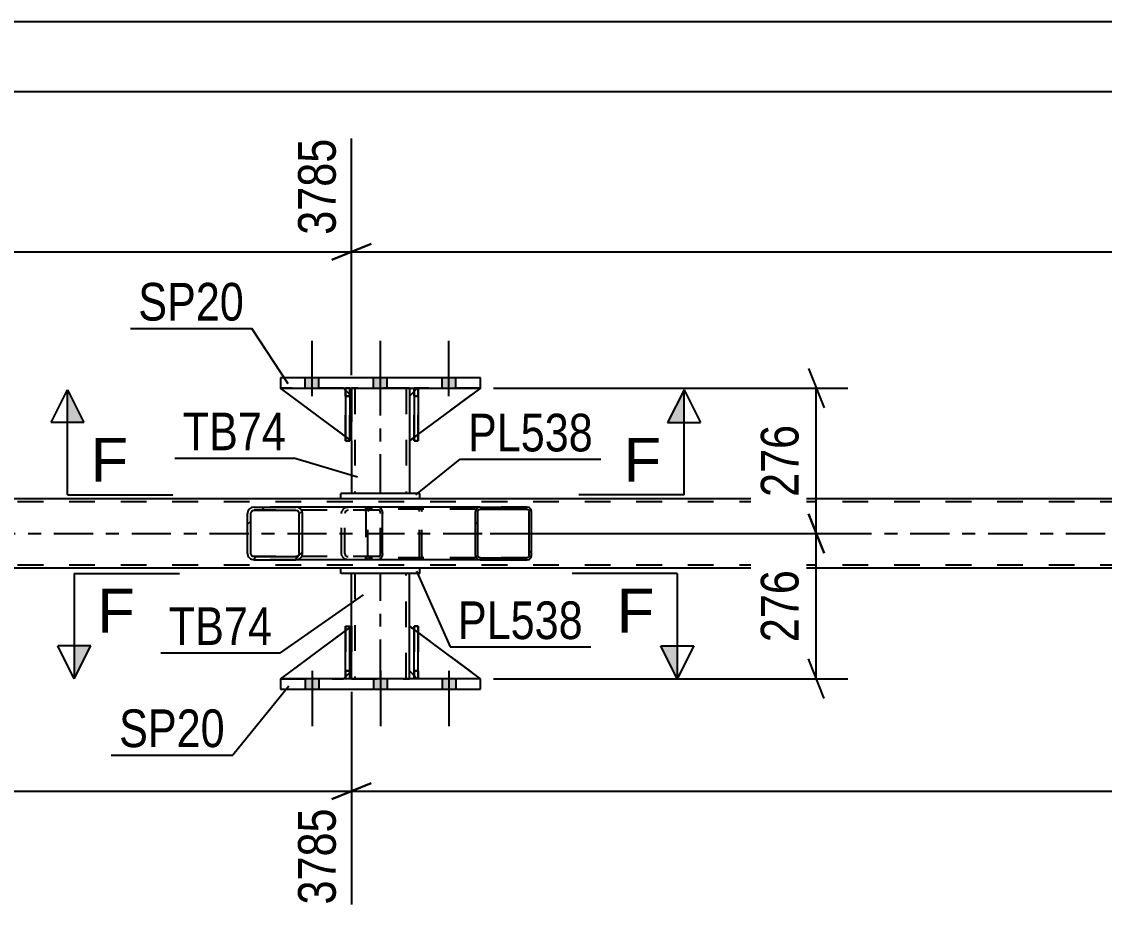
# Model space of a CAD drawing. Header units: millimetres. Extents: x 0 to 841, y 0 to 594.
# Drawn here: x 132.6 to 214.9, y 216.3 to 284 of the extents above; entities that cross this region are included whole.
import ezdxf

# ---------------------------------------------------------------- set-up
doc = ezdxf.new("R2010")
doc.units = ezdxf.units.MM
doc.linetypes.add('DXK_LINE_DOT2', pattern=[3.9198, 1.9599, -1.9599])
doc.linetypes.add('DXK_LINE_DOT3', pattern=[5.9187, 2.979, -0.9799, 0.9799, -0.9799])
doc.styles.add('Arial', font='ARIAL.TTF', dxfattribs={"height": 0.2})
doc.styles.add('Arial Narrow', font='ARIALN.TTF', dxfattribs={"height": 0.2})

# ---------------------------------------------------------------- blocks, each defined once
blk = doc.blocks.new('Part-318885039-5615 - 5561')
at = {"color": 7, "linetype": 'DXK_LINE_DOT2'}
for p, q in [((157.529, 237.976), (157.209, 237.739)), ((157.655, 234.669), (157.655, 238.069)), ((157.655, 234.669), (157.055, 234.069)), ((152.255, 234.069), (157.055, 234.069)), ((157.528, 234.543), (157.208, 234.223))]:
    blk.add_line(p, q, dxfattribs=at)
at = {"color": 2, "linetype": 'Continuous'}
for p, q in [((157.655, 238.069), (157.529, 237.976)), ((157.655, 234.669), (157.655, 238.069)), ((157.209, 237.739), (152.255, 234.069)), ((157.655, 234.669), (157.528, 234.543)), ((157.655, 234.669), (157.655, 234.669)), ((157.208, 234.223), (157.055, 234.069))]:
    blk.add_line(p, q, dxfattribs=at)
blk = doc.blocks.new('Part-318885039-5627 - 5561')
at = {"color": 7, "linetype": 'DXK_LINE_DOT2'}
for p, q in [((162.655, 256.149), (162.408, 255.903)), ((167.455, 256.149), (162.655, 256.149)), ((162.728, 252.648), (162.408, 252.411))]:
    blk.add_line(p, q, dxfattribs=at)
at = {"color": 2, "linetype": 'Continuous'}
for p, q in [((167.455, 256.149), (162.728, 252.648)), ((162.408, 255.903), (162.055, 255.549)), ((162.055, 255.549), (162.055, 252.149)), ((162.408, 252.411), (162.055, 252.149))]:
    blk.add_line(p, q, dxfattribs=at)
blk = doc.blocks.new('Part-318885039-5569 - 5561')
at = {"color": 7, "linetype": 'DXK_LINE_DOT2'}
for p, q in [((157.208, 255.549), (157.208, 256.149)), ((157.208, 256.149), (157.208, 256.149)), ((157.208, 256.149), (157.208, 252.149)), ((157.528, 256.149), (157.208, 256.149)), ((157.528, 255.549), (157.528, 256.149)), ((157.528, 252.149), (157.528, 256.149)), ((157.208, 252.149), (157.208, 255.549)), ((157.208, 255.549), (157.528, 255.549)), ((157.528, 255.549), (157.528, 252.149)), ((157.208, 252.149), (157.528, 252.149))]:
    blk.add_line(p, q, dxfattribs=at)
blk = doc.blocks.new('Part-318885039-5576 - 5561')
at = {"color": 2, "linetype": 'Continuous'}
for p, q in [((157.655, 256.149), (157.655, 255.549)), ((162.055, 256.149), (162.055, 255.549)), ((157.655, 252.149), (157.655, 248.149)), ((162.055, 252.149), (162.055, 248.149))]:
    blk.add_line(p, q, dxfattribs=at)
at = {"color": 7, "linetype": 'DXK_LINE_DOT2'}
for p, q in [((162.055, 256.149), (157.655, 256.149)), ((157.895, 256.149), (157.895, 248.149)), ((161.815, 256.149), (161.815, 248.149)), ((157.655, 255.549), (157.655, 252.149)), ((162.055, 255.549), (162.055, 252.149)), ((162.055, 248.149), (157.655, 248.149))]:
    blk.add_line(p, q, dxfattribs=at)
at = {"color": 7, "linetype": 'DXK_LINE_DOT3'}
blk.add_line((159.855, 248.149), (159.855, 256.149), dxfattribs=at)
blk = doc.blocks.new('Part-318885039-5581 - 5561')
at = {"color": 2, "linetype": 'Continuous'}
for p, q in [((162.855, 248.149), (156.855, 248.149)), ((156.855, 247.749), (156.855, 248.149)), ((162.855, 247.749), (162.855, 248.149)), ((162.855, 247.749), (156.855, 247.749))]:
    blk.add_line(p, q, dxfattribs=at)
blk = doc.blocks.new('Part-318885039-5586 - 5561')
at = {"color": 2, "linetype": 'Continuous'}
for p, q in [((162.855, 242.469), (156.855, 242.469)), ((156.855, 242.069), (156.855, 242.469)), ((162.855, 242.069), (156.855, 242.069)), ((162.855, 242.069), (162.855, 242.469))]:
    blk.add_line(p, q, dxfattribs=at)
blk = doc.blocks.new('Part-318885039-5591 - 5561')
at = {"color": 2, "linetype": 'Continuous'}
for p, q in [((157.655, 238.069), (157.655, 242.069)), ((162.055, 238.069), (162.055, 242.069)), ((157.655, 234.069), (157.655, 234.669)), ((162.055, 234.069), (162.055, 234.669))]:
    blk.add_line(p, q, dxfattribs=at)
at = {"color": 7, "linetype": 'DXK_LINE_DOT2'}
for p, q in [((162.055, 242.069), (157.655, 242.069)), ((157.895, 242.069), (157.895, 234.069)), ((161.815, 234.069), (161.815, 242.069)), ((157.655, 234.669), (157.655, 238.069)), ((162.055, 234.669), (162.055, 238.069)), ((157.655, 234.069), (162.055, 234.069))]:
    blk.add_line(p, q, dxfattribs=at)
at = {"color": 7, "linetype": 'DXK_LINE_DOT3'}
blk.add_line((159.855, 234.069), (159.855, 242.069), dxfattribs=at)
blk = doc.blocks.new('Part-318885039-5663 - 5561')
at = {"linetype": 'Continuous'}
h = blk.add_hatch(dxfattribs=at)
h.set_pattern_fill('', scale=0.7, style=0, pattern_type=0)
h.set_pattern_definition([(45, (153.894, 246.8129), (-1.57154, 1.57154), [])])
h.paths.add_polyline_path([(153.932, 246.629), (153.894, 246.813), (153.785, 246.969), (153.622, 247.073), (153.43, 247.109), (150.245, 247.109), (150.053, 247.073), (149.89, 246.969), (149.781, 246.813), (149.742, 246.629), (149.742, 243.589), (149.781, 243.406), (149.89, 243.25), (150.053, 243.146), (150.245, 243.109), (153.43, 243.109), (153.622, 243.146), (153.785, 243.25), (153.894, 243.406), (153.932, 243.589)])
h.paths.add_polyline_path([(153.662, 243.497), (153.607, 243.419), (153.526, 243.367), (153.43, 243.349), (150.245, 243.349), (150.149, 243.367), (150.068, 243.419), (150.013, 243.497), (149.994, 243.589), (149.994, 246.629), (150.013, 246.721), (150.068, 246.799), (150.149, 246.851), (150.245, 246.869), (153.43, 246.869), (153.526, 246.851), (153.607, 246.799), (153.662, 246.721), (153.681, 246.629), (153.681, 243.589)])
at = {"color": 2, "linetype": 'Continuous'}
for p, q in [((150.245, 247.109), (150.053, 247.073)), ((150.245, 247.109), (153.43, 247.109)), ((159.73, 247.109), (153.43, 247.109)), ((153.622, 247.073), (153.43, 247.109)), ((159.73, 247.109), (159.834, 247.073)), ((159.834, 247.073), (159.921, 246.969)), ((159.921, 246.969), (159.98, 246.813)), ((149.781, 246.813), (149.742, 246.629)), ((149.742, 243.589), (149.742, 246.629)), ((149.994, 246.629), (150.013, 246.721)), ((149.994, 243.589), (149.994, 246.629)), ((150.013, 246.721), (150.068, 246.799)), ((150.068, 246.799), (150.149, 246.851)), ((150.149, 246.851), (150.245, 246.869)), ((150.245, 246.869), (153.43, 246.869)), ((153.43, 246.869), (153.526, 246.851)), ((153.526, 246.851), (153.607, 246.799)), ((153.607, 246.799), (153.662, 246.721)), ((153.662, 246.721), (153.681, 246.629)), ((153.681, 243.589), (153.681, 246.629)), ((153.932, 246.629), (153.894, 246.813)), ((153.932, 243.589), (153.932, 246.629)), ((159.98, 246.813), (160.001, 246.629)), ((160.001, 243.589), (160.001, 246.629)), ((149.742, 243.589), (149.781, 243.406)), ((150.013, 243.497), (149.994, 243.589)), ((150.068, 243.419), (150.013, 243.497)), ((150.053, 243.146), (150.245, 243.109)), ((150.149, 243.367), (150.068, 243.419)), ((150.245, 243.349), (150.149, 243.367)), ((150.245, 243.349), (153.43, 243.349)), ((150.245, 243.109), (153.43, 243.109)), ((153.526, 243.367), (153.43, 243.349)), ((153.43, 243.109), (153.622, 243.146)), ((159.73, 243.109), (153.43, 243.109)), ((153.607, 243.419), (153.526, 243.367)), ((153.662, 243.497), (153.607, 243.419)), ((153.681, 243.589), (153.662, 243.497)), ((153.894, 243.406), (153.932, 243.589)), ((159.834, 243.146), (159.73, 243.109)), ((159.921, 243.25), (159.834, 243.146)), ((159.98, 243.406), (159.921, 243.25)), ((160.001, 243.589), (159.98, 243.406))]:
    blk.add_line(p, q, dxfattribs=at)
at = {"color": 7, "linetype": 'DXK_LINE_DOT2'}
for p, q in [((153.43, 247.109), (150.245, 247.109)), ((157.203, 247.073), (157.396, 247.109)), ((158.738, 246.869), (158.738, 247.109)), ((159.73, 246.869), (150.245, 246.869)), ((156.893, 246.629), (156.931, 246.813)), ((156.893, 243.589), (156.893, 246.629)), ((157.163, 246.721), (157.144, 246.629)), ((157.144, 243.589), (157.144, 246.629)), ((157.218, 246.799), (157.163, 246.721)), ((157.299, 246.851), (157.218, 246.799)), ((157.396, 246.869), (157.299, 246.851)), ((159.782, 246.851), (159.73, 246.869)), ((159.826, 246.799), (159.782, 246.851)), ((159.855, 246.721), (159.826, 246.799)), ((159.865, 246.629), (159.855, 246.721)), ((159.865, 243.589), (159.865, 246.629)), ((159.73, 243.349), (150.245, 243.349)), ((153.43, 243.109), (150.245, 243.109)), ((156.931, 243.406), (156.893, 243.589)), ((157.144, 243.589), (157.163, 243.497)), ((157.163, 243.497), (157.218, 243.419)), ((157.396, 243.109), (157.203, 243.146)), ((157.218, 243.419), (157.24, 243.406)), ((157.24, 243.406), (157.299, 243.367)), ((157.299, 243.367), (157.396, 243.349)), ((158.738, 243.109), (158.738, 243.349)), ((159.73, 243.349), (159.782, 243.367)), ((159.782, 243.367), (159.826, 243.419)), ((159.826, 243.419), (159.855, 243.497)), ((159.855, 243.497), (159.865, 243.589))]:
    blk.add_line(p, q, dxfattribs=at)
at = {"color": 2, "linetype": 'Continuous'}
for centre, start, end in [((150.231, 246.614), 111.1941, 156.15059), ((153.444, 246.614), 23.84941, 68.8059), ((150.231, 243.604), 203.84941, 248.8059), ((153.444, 243.604), 291.1941, 336.15059)]:
    blk.add_arc(centre, 0.492, start, end, dxfattribs=at)
at = {"color": 7, "linetype": 'DXK_LINE_DOT2'}
for centre, start, end in [((157.381, 246.614), 111.1941, 156.15059), ((157.381, 243.604), 203.84941, 248.8059)]:
    blk.add_arc(centre, 0.492, start, end, dxfattribs=at)
blk = doc.blocks.new('Part-318885039-5607 - 5561')
at = {"color": 2, "linetype": 'Continuous'}
for p, q in [((167.455, 256.949), (152.255, 256.949)), ((152.255, 256.949), (152.255, 256.149)), ((167.455, 256.149), (167.455, 256.949)), ((152.255, 256.149), (167.455, 256.149))]:
    blk.add_line(p, q, dxfattribs=at)
blk = doc.blocks.new('Part-318885039-5612 - 5561')
at = {"color": 2, "linetype": 'Continuous'}
for p, q in [((152.255, 234.069), (152.255, 233.269)), ((167.455, 234.069), (152.255, 234.069)), ((167.455, 233.269), (167.455, 234.069)), ((152.255, 233.269), (167.455, 233.269))]:
    blk.add_line(p, q, dxfattribs=at)
blk = doc.blocks.new('Part-318885039-5613 - 5561')
at = {"color": 2, "linetype": 'Continuous'}
for p, q in [((162.055, 234.669), (162.055, 238.069)), ((162.408, 237.807), (162.055, 238.069)), ((167.454, 234.069), (162.728, 237.57)), ((162.408, 234.316), (162.055, 234.669))]:
    blk.add_line(p, q, dxfattribs=at)
at = {"color": 7, "linetype": 'DXK_LINE_DOT2'}
for p, q in [((162.728, 237.57), (162.408, 237.807)), ((162.655, 234.069), (162.408, 234.316)), ((167.455, 234.069), (162.655, 234.069)), ((167.454, 234.069), (167.455, 234.069)), ((167.455, 234.069), (167.454, 234.069))]:
    blk.add_line(p, q, dxfattribs=at)
blk = doc.blocks.new('Part-318885039-5614 - 5561')
at = {"color": 7, "linetype": 'DXK_LINE_DOT2'}
for p, q in [((162.055, 234.669), (162.055, 238.069)), ((162.055, 238.069), (167.455, 234.069)), ((162.655, 234.069), (162.055, 234.669)), ((167.455, 234.069), (162.655, 234.069))]:
    blk.add_line(p, q, dxfattribs=at)
blk = doc.blocks.new('Part-318885039-5622 - 5561')
at = {"color": 7, "linetype": 'DXK_LINE_DOT2'}
for p, q in [((157.655, 238.069), (152.255, 234.069)), ((157.655, 234.669), (157.655, 238.069)), ((157.655, 238.069), (157.655, 234.669)), ((157.055, 234.069), (157.655, 234.669)), ((157.655, 234.669), (157.055, 234.069)), ((157.655, 234.669), (157.655, 234.669)), ((152.255, 234.069), (157.055, 234.069))]:
    blk.add_line(p, q, dxfattribs=at)
blk = doc.blocks.new('Part-318885039-5623 - 5561')
at = {"color": 2, "linetype": 'Continuous'}
for p, q in [((162.408, 234.069), (162.408, 238.069)), ((162.408, 238.069), (162.728, 238.069)), ((162.728, 234.069), (162.728, 238.069)), ((162.408, 234.069), (162.408, 234.069)), ((162.728, 234.069), (162.408, 234.069))]:
    blk.add_line(p, q, dxfattribs=at)
at = {"color": 7, "linetype": 'DXK_LINE_DOT2'}
for p, q in [((162.408, 238.069), (162.408, 234.669)), ((162.728, 234.669), (162.728, 238.069)), ((162.408, 234.669), (162.408, 234.069)), ((162.408, 234.669), (162.728, 234.669)), ((162.728, 234.069), (162.728, 234.669)), ((162.728, 234.069), (162.728, 234.069))]:
    blk.add_line(p, q, dxfattribs=at)
blk = doc.blocks.new('Part-318885039-5624 - 5561')
at = {"color": 2, "linetype": 'Continuous'}
for p, q in [((157.208, 234.069), (157.209, 238.069)), ((157.209, 238.069), (157.529, 238.069)), ((157.528, 234.069), (157.529, 238.069)), ((157.209, 234.069), (157.208, 234.069)), ((157.529, 234.069), (157.208, 234.069))]:
    blk.add_line(p, q, dxfattribs=at)
at = {"color": 7, "linetype": 'DXK_LINE_DOT2'}
for p, q in [((157.209, 238.069), (157.209, 234.669)), ((157.529, 234.669), (157.529, 238.069)), ((157.209, 234.669), (157.209, 234.069)), ((157.209, 234.669), (157.529, 234.669)), ((157.529, 234.069), (157.529, 234.669)), ((157.528, 234.069), (157.529, 234.069))]:
    blk.add_line(p, q, dxfattribs=at)
blk = doc.blocks.new('Part-318885039-5625 - 5561')
at = {"color": 7, "linetype": 'DXK_LINE_DOT2'}
for p, q in [((162.728, 238.069), (162.408, 238.069)), ((162.408, 234.669), (162.408, 238.069)), ((162.408, 238.069), (162.408, 234.069)), ((162.728, 238.069), (162.728, 234.669)), ((162.728, 234.069), (162.728, 238.069)), ((162.728, 234.669), (162.408, 234.669)), ((162.408, 234.069), (162.408, 234.669)), ((162.728, 234.669), (162.728, 234.069)), ((162.728, 234.069), (162.408, 234.069)), ((162.728, 234.069), (162.728, 234.069))]:
    blk.add_line(p, q, dxfattribs=at)
blk = doc.blocks.new('Part-318885039-5626 - 5561')
at = {"color": 7, "linetype": 'DXK_LINE_DOT2'}
for p, q in [((157.208, 238.069), (157.528, 238.069)), ((157.208, 234.669), (157.208, 238.069)), ((157.208, 238.069), (157.208, 234.069)), ((157.528, 238.069), (157.528, 234.669)), ((157.528, 234.069), (157.528, 237.975)), ((157.528, 234.669), (157.208, 234.669)), ((157.208, 234.069), (157.208, 234.669)), ((157.528, 234.669), (157.528, 234.069)), ((157.528, 234.069), (157.208, 234.069)), ((157.528, 234.069), (157.528, 234.069))]:
    blk.add_line(p, q, dxfattribs=at)
blk = doc.blocks.new('Part-318885039-5665 - 5561')
at = {"linetype": 'Continuous'}
h = blk.add_hatch(dxfattribs=at)
h.set_pattern_fill('', scale=0.7, style=0, pattern_type=0)
h.set_pattern_definition([(45, (171.3178, 246.9117), (-1.57154, 1.57154), [])])
h.paths.add_polyline_path([(171.344, 246.789), (171.318, 246.912), (171.244, 247.015), (171.134, 247.085), (171.003, 247.109), (167.428, 247.109), (167.297, 247.085), (167.187, 247.015), (167.113, 246.912), (167.087, 246.789), (167.087, 243.429), (167.113, 243.307), (167.187, 243.203), (167.297, 243.134), (167.428, 243.109), (171.003, 243.109), (171.134, 243.134), (171.244, 243.203), (171.318, 243.307), (171.344, 243.429)])
h.paths.add_polyline_path([(171.161, 243.368), (171.124, 243.316), (171.068, 243.281), (171.003, 243.269), (167.428, 243.269), (167.362, 243.281), (167.307, 243.316), (167.27, 243.368), (167.257, 243.429), (167.257, 246.789), (167.27, 246.85), (167.307, 246.902), (167.362, 246.937), (167.428, 246.949), (171.003, 246.949), (171.068, 246.937), (171.124, 246.902), (171.161, 246.85), (171.173, 246.789), (171.173, 243.429)])
at = {"color": 7, "linetype": 'DXK_LINE_DOT2'}
for p, q in [((158.948, 247.085), (159.078, 247.109)), ((159.078, 246.949), (159.013, 246.937)), ((159.73, 247.109), (159.078, 247.109)), ((171.003, 246.949), (159.078, 246.949)), ((162.654, 247.109), (162.784, 247.085)), ((162.719, 246.937), (162.654, 246.949)), ((171.003, 247.109), (167.428, 247.109)), ((158.738, 246.789), (158.764, 246.912)), ((158.738, 246.789), (158.738, 243.429)), ((158.921, 246.85), (158.908, 246.789)), ((158.908, 243.429), (158.908, 246.789)), ((158.958, 246.902), (158.921, 246.85)), ((159.013, 246.937), (158.958, 246.902)), ((162.774, 246.902), (162.719, 246.937)), ((162.811, 246.85), (162.774, 246.902)), ((162.824, 246.789), (162.811, 246.85)), ((162.824, 243.429), (162.824, 246.789)), ((162.968, 246.912), (162.994, 246.789)), ((162.994, 243.429), (162.994, 246.789)), ((158.764, 243.307), (158.738, 243.429)), ((158.908, 243.429), (158.921, 243.368)), ((158.921, 243.368), (158.958, 243.316)), ((159.078, 243.109), (158.948, 243.134)), ((158.958, 243.316), (159.013, 243.281)), ((159.013, 243.281), (159.078, 243.269)), ((171.003, 243.269), (159.078, 243.269)), ((159.73, 243.109), (159.078, 243.109)), ((162.654, 243.269), (162.719, 243.281)), ((162.784, 243.134), (162.654, 243.109)), ((162.719, 243.281), (162.774, 243.316)), ((162.774, 243.316), (162.811, 243.368)), ((162.811, 243.368), (162.824, 243.429)), ((162.994, 243.429), (162.968, 243.307)), ((171.003, 243.109), (167.428, 243.109))]:
    blk.add_line(p, q, dxfattribs=at)
at = {"color": 2, "linetype": 'Continuous'}
for p, q in [((167.428, 247.109), (159.73, 247.109)), ((167.428, 247.109), (167.297, 247.085)), ((167.362, 246.937), (167.428, 246.949)), ((167.428, 247.109), (171.003, 247.109)), ((167.428, 246.949), (171.003, 246.949)), ((171.134, 247.085), (171.003, 247.109)), ((171.003, 246.949), (171.068, 246.937)), ((167.113, 246.912), (167.087, 246.789)), ((167.087, 243.429), (167.087, 246.789)), ((167.257, 246.789), (167.27, 246.85)), ((167.257, 243.429), (167.257, 246.789)), ((167.27, 246.85), (167.307, 246.902)), ((167.307, 246.902), (167.362, 246.937)), ((171.068, 246.937), (171.124, 246.902)), ((171.124, 246.902), (171.161, 246.85)), ((171.161, 246.85), (171.173, 246.789)), ((171.173, 243.429), (171.173, 246.789)), ((171.344, 246.789), (171.318, 246.912)), ((171.344, 243.429), (171.344, 246.789)), ((167.428, 243.109), (159.73, 243.109)), ((167.087, 243.429), (167.113, 243.307)), ((167.27, 243.368), (167.257, 243.429)), ((167.307, 243.316), (167.27, 243.368)), ((167.297, 243.134), (167.428, 243.109)), ((167.362, 243.281), (167.307, 243.316)), ((167.428, 243.269), (167.362, 243.281)), ((167.428, 243.269), (171.003, 243.269)), ((167.428, 243.109), (171.003, 243.109)), ((171.068, 243.281), (171.003, 243.269)), ((171.003, 243.109), (171.134, 243.134)), ((171.124, 243.316), (171.068, 243.281)), ((171.161, 243.368), (171.124, 243.316)), ((171.173, 243.429), (171.161, 243.368)), ((171.318, 243.307), (171.344, 243.429))]:
    blk.add_line(p, q, dxfattribs=at)
at = {"color": 7, "linetype": 'DXK_LINE_DOT2'}
for centre, start, end in [((159.065, 246.775), 110.75832, 155.68004), ((162.667, 246.775), 24.31996, 69.24168), ((159.065, 243.443), 204.31996, 249.24168), ((162.667, 243.443), 290.75832, 335.68004)]:
    blk.add_arc(centre, 0.331, start, end, dxfattribs=at)
at = {"color": 2, "linetype": 'Continuous'}
for centre, start, end in [((167.415, 246.775), 110.75832, 155.68004), ((171.016, 246.775), 24.31996, 69.24168), ((167.415, 243.443), 204.31996, 249.24168), ((171.016, 243.443), 290.75832, 335.68004)]:
    blk.add_arc(centre, 0.331, start, end, dxfattribs=at)
blk = doc.blocks.new('Part-318885039-5669 - 5561')
at = {"color": 7, "linetype": 'DXK_LINE_DOT2'}
for p, q in [((162.655, 256.149), (162.055, 255.549)), ((162.055, 252.149), (167.455, 256.149)), ((167.455, 256.149), (162.655, 256.149)), ((162.055, 255.549), (162.055, 252.149))]:
    blk.add_line(p, q, dxfattribs=at)
blk = doc.blocks.new('Part-318885039-5670 - 5561')
at = {"color": 2, "linetype": 'Continuous'}
for p, q in [((157.209, 252.48), (152.255, 256.149)), ((157.208, 255.995), (157.055, 256.149)), ((157.655, 255.549), (157.528, 255.675)), ((157.655, 255.549), (157.655, 255.549)), ((157.655, 252.149), (157.655, 255.549)), ((157.529, 252.243), (157.655, 252.149)), ((157.655, 252.149), (157.655, 252.149))]:
    blk.add_line(p, q, dxfattribs=at)
at = {"color": 7, "linetype": 'DXK_LINE_DOT2'}
for p, q in [((157.055, 256.149), (152.255, 256.149)), ((157.055, 256.149), (157.655, 255.549)), ((157.528, 255.675), (157.208, 255.995)), ((157.655, 255.549), (157.655, 252.149)), ((157.529, 252.243), (157.209, 252.48))]:
    blk.add_line(p, q, dxfattribs=at)
blk = doc.blocks.new('Part-318885039-5671 - 5561')
at = {"color": 7, "linetype": 'DXK_LINE_DOT2'}
for p, q in [((157.655, 252.149), (152.255, 256.149)), ((152.255, 256.149), (157.055, 256.149)), ((157.055, 256.149), (157.655, 255.549)), ((157.655, 255.549), (157.055, 256.149)), ((157.655, 255.549), (157.655, 252.149)), ((157.655, 255.549), (157.655, 255.549)), ((157.655, 255.549), (157.655, 252.149))]:
    blk.add_line(p, q, dxfattribs=at)
blk = doc.blocks.new('Part-318885039-5672 - 5561')
at = {"color": 2, "linetype": 'Continuous'}
for p, q in [((162.728, 256.149), (162.408, 256.149)), ((162.408, 256.149), (162.408, 252.149)), ((162.728, 256.149), (162.728, 256.149)), ((162.728, 256.149), (162.728, 252.149)), ((162.728, 252.149), (162.408, 252.149))]:
    blk.add_line(p, q, dxfattribs=at)
at = {"color": 7, "linetype": 'DXK_LINE_DOT2'}
for p, q in [((162.408, 255.549), (162.408, 256.149)), ((162.728, 255.549), (162.728, 256.149)), ((162.728, 256.149), (162.728, 256.149)), ((162.728, 255.549), (162.408, 255.549)), ((162.408, 255.549), (162.408, 252.149)), ((162.728, 252.149), (162.728, 255.549))]:
    blk.add_line(p, q, dxfattribs=at)
blk = doc.blocks.new('Part-318885039-5673 - 5561')
at = {"color": 2, "linetype": 'Continuous'}
for p, q in [((157.528, 256.149), (157.208, 256.149)), ((157.208, 256.149), (157.209, 252.149)), ((157.529, 256.149), (157.528, 256.149)), ((157.528, 256.149), (157.529, 252.149)), ((157.529, 252.149), (157.209, 252.149))]:
    blk.add_line(p, q, dxfattribs=at)
at = {"color": 7, "linetype": 'DXK_LINE_DOT2'}
for p, q in [((157.209, 255.549), (157.209, 256.149)), ((157.529, 256.149), (157.528, 256.149)), ((157.529, 255.549), (157.529, 256.149)), ((157.529, 255.549), (157.209, 255.549)), ((157.209, 255.549), (157.209, 252.149)), ((157.529, 252.149), (157.529, 255.549))]:
    blk.add_line(p, q, dxfattribs=at)
blk = doc.blocks.new('Part-318885039-5674 - 5561')
at = {"color": 7, "linetype": 'DXK_LINE_DOT2'}
for p, q in [((162.408, 255.549), (162.408, 256.149)), ((162.408, 256.149), (162.408, 256.149)), ((162.408, 256.149), (162.408, 252.149)), ((162.728, 256.149), (162.408, 256.149)), ((162.728, 255.549), (162.728, 256.149)), ((162.728, 252.149), (162.728, 256.149)), ((162.408, 252.149), (162.408, 255.549)), ((162.408, 255.549), (162.728, 255.549)), ((162.728, 255.549), (162.728, 252.149)), ((162.408, 252.149), (162.728, 252.149))]:
    blk.add_line(p, q, dxfattribs=at)
blk = doc.blocks.new('Part-318885039-5733 - 5561')
at = {"color": 2, "linetype": 'Continuous'}
for p, q in [((156.855, 247.749), (64.003, 247.749)), ((327.123, 247.749), (162.855, 247.749)), ((156.855, 242.469), (64.003, 242.469)), ((327.123, 242.469), (162.855, 242.469))]:
    blk.add_line(p, q, dxfattribs=at)
at = {"color": 7, "linetype": 'DXK_LINE_DOT2'}
for p, q in [((726.12, 247.509), (64.003, 247.509)), ((162.855, 247.749), (156.855, 247.749)), ((726.12, 242.709), (64.003, 242.709)), ((162.855, 242.469), (156.855, 242.469))]:
    blk.add_line(p, q, dxfattribs=at)
at = {"color": 7, "linetype": 'DXK_LINE_DOT3'}
blk.add_line((64.003, 245.109), (726.12, 245.109), dxfattribs=at)
blk = doc.blocks.new('Bolt-318885039-5797 - 5561')
at = {"linetype": 'Continuous'}
for points in [[(154.135, 256.149), (155.175, 256.149), (155.175, 256.949), (154.135, 256.949)], [(154.135, 256.149), (155.175, 256.149), (155.175, 256.949), (154.135, 256.949)], [(154.135, 256.149), (155.175, 256.149), (155.175, 256.949), (154.135, 256.949)], [(159.335, 256.149), (160.375, 256.149), (160.375, 256.949), (159.335, 256.949)], [(159.335, 256.149), (160.375, 256.149), (160.375, 256.949), (159.335, 256.949)], [(164.535, 256.149), (165.575, 256.149), (165.575, 256.949), (164.535, 256.949)], [(164.535, 256.149), (165.575, 256.149), (165.575, 256.949), (164.535, 256.949)], [(164.535, 256.149), (165.575, 256.149), (165.575, 256.949), (164.535, 256.949)]]:
    blk.add_hatch(color=1, dxfattribs=at).paths.add_polyline_path(points)
at = {"color": 1, "linetype": 'Continuous'}
for p, q in [((154.655, 255.549), (154.655, 259.749)), ((154.655, 255.549), (154.655, 259.749)), ((154.655, 255.549), (154.655, 259.749)), ((159.855, 255.549), (159.855, 259.749)), ((159.855, 255.549), (159.855, 259.749)), ((165.055, 255.549), (165.055, 259.749)), ((165.055, 255.549), (165.055, 259.749)), ((165.055, 255.549), (165.055, 259.749)), ((154.135, 256.149), (154.135, 256.949)), ((154.135, 256.149), (154.135, 256.949)), ((154.135, 256.149), (154.135, 256.949)), ((155.175, 256.149), (155.175, 256.949)), ((155.175, 256.149), (155.175, 256.949)), ((155.175, 256.149), (155.175, 256.949)), ((159.335, 256.149), (159.335, 256.949)), ((159.335, 256.149), (159.335, 256.949)), ((160.375, 256.149), (160.375, 256.949)), ((160.375, 256.149), (160.375, 256.949)), ((164.535, 256.149), (164.535, 256.949)), ((164.535, 256.149), (164.535, 256.949)), ((164.535, 256.149), (164.535, 256.949)), ((165.575, 256.149), (165.575, 256.949)), ((165.575, 256.149), (165.575, 256.949)), ((165.575, 256.149), (165.575, 256.949))]:
    blk.add_line(p, q, dxfattribs=at)
blk = doc.blocks.new('Bolt-318885039-5798 - 5561')
at = {"linetype": 'Continuous'}
for points in [[(155.175, 234.069), (154.135, 234.069), (154.135, 233.269), (155.175, 233.269)], [(155.175, 234.069), (154.135, 234.069), (154.135, 233.269), (155.175, 233.269)], [(155.175, 234.069), (154.135, 234.069), (154.135, 233.269), (155.175, 233.269)], [(160.375, 234.069), (159.335, 234.069), (159.335, 233.269), (160.375, 233.269)], [(160.375, 234.069), (159.335, 234.069), (159.335, 233.269), (160.375, 233.269)], [(165.575, 234.069), (164.535, 234.069), (164.535, 233.269), (165.575, 233.269)], [(165.575, 234.069), (164.535, 234.069), (164.535, 233.269), (165.575, 233.269)], [(165.575, 234.069), (164.535, 234.069), (164.535, 233.269), (165.575, 233.269)]]:
    blk.add_hatch(color=1, dxfattribs=at).paths.add_polyline_path(points)
at = {"color": 1, "linetype": 'Continuous'}
for p, q in [((154.655, 234.669), (154.655, 230.469)), ((154.655, 234.669), (154.655, 230.469)), ((154.655, 234.669), (154.655, 230.469)), ((159.855, 234.669), (159.855, 230.469)), ((159.855, 234.669), (159.855, 230.469)), ((165.055, 234.669), (165.055, 230.469)), ((165.055, 234.669), (165.055, 230.469)), ((165.055, 234.669), (165.055, 230.469)), ((154.135, 234.069), (154.135, 233.269)), ((154.135, 234.069), (154.135, 233.269)), ((154.135, 234.069), (154.135, 233.269)), ((155.175, 234.069), (155.175, 233.269)), ((155.175, 234.069), (155.175, 233.269)), ((155.175, 234.069), (155.175, 233.269)), ((159.335, 234.069), (159.335, 233.269)), ((159.335, 234.069), (159.335, 233.269)), ((160.375, 234.069), (160.375, 233.269)), ((160.375, 234.069), (160.375, 233.269)), ((164.535, 234.069), (164.535, 233.269)), ((164.535, 234.069), (164.535, 233.269)), ((164.535, 234.069), (164.535, 233.269)), ((165.575, 234.069), (165.575, 233.269)), ((165.575, 234.069), (165.575, 233.269)), ((165.575, 234.069), (165.575, 233.269))]:
    blk.add_line(p, q, dxfattribs=at)
blk = doc.blocks.new('StraightDimension-318885039-9322 - 5561')
at = {"color": 7, "linetype": 'Continuous'}
blk.add_line((53.783, 278.706), (736.34, 278.706), dxfattribs=at)
blk = doc.blocks.new('StraightDimension-318885039-5867 - 5561')
at = {"color": 7, "linetype": 'Continuous'}
for p, q in [((157.655, 257.149), (157.655, 275.133)), ((156.155, 265.92), (159.155, 267.12)), ((53.783, 266.52), (157.655, 266.52))]:
    blk.add_line(p, q, dxfattribs=at)
at = {"color": 0, "linetype": 'Continuous'}
blk.add_wipeout([(157.054, 275.733), (152.854, 275.733), (152.855, 267.22), (157.055, 267.22)], dxfattribs=at)
at = {"color": 3, "linetype": 'Continuous', "style": 'Arial Narrow'}
blk.add_text('3785', height=2.8633, rotation=90.00021, dxfattribs=at).set_placement((156.455, 267.82))
blk = doc.blocks.new('StraightDimension-318885039-5883 - 5561')
at = {"color": 7, "linetype": 'Continuous'}
for p, q in [((157.655, 257.149), (157.655, 275.133)), ((159.155, 267.12), (156.155, 265.92)), ((157.655, 266.52), (327.923, 266.52))]:
    blk.add_line(p, q, dxfattribs=at)
blk = doc.blocks.new('StraightDimension-318885039-5890 - 5561')
at = {"color": 7, "linetype": 'Continuous'}
blk.add_line((53.143, 284.017), (736.34, 284.017), dxfattribs=at)
blk = doc.blocks.new('StraightDimension-318885039-5901 - 5561')
at = {"color": 7, "linetype": 'Continuous'}
for p, q in [((157.655, 233.069), (157.655, 216.907)), ((159.155, 226.12), (156.155, 224.92)), ((157.655, 225.52), (327.923, 225.52))]:
    blk.add_line(p, q, dxfattribs=at)
blk = doc.blocks.new('StraightDimension-318885039-5918 - 5561')
at = {"color": 7, "linetype": 'Continuous'}
for p, q in [((157.655, 233.069), (157.655, 216.907)), ((156.155, 224.92), (159.155, 226.12)), ((53.783, 225.52), (157.655, 225.52))]:
    blk.add_line(p, q, dxfattribs=at)
at = {"color": 0, "linetype": 'Continuous'}
blk.add_wipeout([(157.054, 224.82), (152.854, 224.82), (152.855, 216.307), (157.055, 216.307)], dxfattribs=at)
at = {"color": 3, "linetype": 'Continuous', "style": 'Arial Narrow'}
blk.add_text('3785', height=2.8633, rotation=90.00021, dxfattribs=at).set_placement((156.455, 216.907))
blk = doc.blocks.new('StraightDimension-318885039-5972 - 5561')
at = {"color": 7, "linetype": 'Continuous'}
for p, q in [((192.389, 257.649), (193.589, 254.649)), ((168.455, 256.149), (195.389, 256.149)), ((192.989, 245.109), (192.989, 256.149)), ((193.589, 243.609), (192.389, 246.609)), ((168.202, 245.109), (195.389, 245.109))]:
    blk.add_line(p, q, dxfattribs=at)
at = {"color": 0}
blk.add_wipeout([(192.239, 253.971), (188.039, 253.971), (188.039, 247.287), (192.239, 247.287)], dxfattribs=at)
at = {"color": 3, "style": 'Arial Narrow'}
blk.add_text('276', height=2.8633, rotation=90.00021, dxfattribs=at).set_placement((191.639, 247.887))
blk = doc.blocks.new('StraightDimension-318885039-6000 - 5561')
at = {"color": 7, "linetype": 'Continuous'}
for p, q in [((192.389, 246.609), (193.589, 243.609)), ((168.202, 245.109), (195.389, 245.109)), ((192.989, 234.069), (192.989, 245.109)), ((193.589, 232.569), (192.389, 235.569)), ((168.455, 234.069), (195.389, 234.069))]:
    blk.add_line(p, q, dxfattribs=at)
at = {"color": 0}
blk.add_wipeout([(192.239, 242.931), (188.039, 242.931), (188.039, 236.247), (192.239, 236.247)], dxfattribs=at)
at = {"color": 3, "style": 'Arial Narrow'}
blk.add_text('276', height=2.8633, rotation=90.00021, dxfattribs=at).set_placement((191.639, 236.847))
blk = doc.blocks.new('Mark-318885039-5572 - 5561')
at = {"color": 30, "linetype": 'Continuous'}
for p in [(144.221, 250.835), (158.111, 249.395)]:
    blk.add_line(p, (153.275, 250.835), dxfattribs=at)
at = {"color": 0}
blk.add_wipeout([(152.675, 251.435), (152.675, 254.435), (144.821, 254.435), (144.821, 251.435)], dxfattribs=at)
blk.add_wipeout([(152.675, 251.435), (152.675, 254.435), (144.821, 254.435), (144.821, 251.435)], dxfattribs=at)
at = {"color": 3, "style": 'Arial Narrow'}
blk.add_text('TB74', height=2.8633, dxfattribs=at).set_placement((144.821, 251.435))
blk = doc.blocks.new('Mark-318885039-5577 - 5561')
at = {"color": 30, "linetype": 'Continuous'}
for p, q in [((162.542, 248.057), (165.909, 250.749)), ((165.909, 250.749), (176.613, 250.749))]:
    blk.add_line(p, q, dxfattribs=at)
at = {"color": 0}
blk.add_wipeout([(176.013, 251.349), (176.013, 254.349), (166.509, 254.349), (166.509, 251.349)], dxfattribs=at)
blk.add_wipeout([(176.013, 251.349), (176.013, 254.349), (166.509, 254.349), (166.509, 251.349)], dxfattribs=at)
at = {"color": 3, "style": 'Arial Narrow'}
blk.add_text('PL538', height=2.8633, dxfattribs=at).set_placement((166.509, 251.349))
blk = doc.blocks.new('Mark-318885039-5582 - 5561')
at = {"color": 30, "linetype": 'Continuous'}
for p, q in [((162.586, 242.231), (165.143, 236.481)), ((165.143, 236.481), (175.847, 236.481))]:
    blk.add_line(p, q, dxfattribs=at)
at = {"color": 0}
blk.add_wipeout([(175.247, 237.081), (175.247, 240.081), (165.743, 240.081), (165.743, 237.081)], dxfattribs=at)
blk.add_wipeout([(175.247, 237.081), (175.247, 240.081), (165.743, 240.081), (165.743, 237.081)], dxfattribs=at)
at = {"color": 3, "style": 'Arial Narrow'}
blk.add_text('PL538', height=2.8633, dxfattribs=at).set_placement((165.743, 237.081))
blk = doc.blocks.new('Mark-318885039-5587 - 5561')
at = {"color": 30, "linetype": 'Continuous'}
for p in [(158.546, 240.457), (143.164, 236.033)]:
    blk.add_line(p, (152.218, 236.033), dxfattribs=at)
at = {"color": 0}
blk.add_wipeout([(151.618, 236.633), (151.618, 239.633), (143.764, 239.633), (143.764, 236.633)], dxfattribs=at)
blk.add_wipeout([(151.618, 236.633), (151.618, 239.633), (143.764, 239.633), (143.764, 236.633)], dxfattribs=at)
at = {"color": 3, "style": 'Arial Narrow'}
blk.add_text('TB74', height=2.8633, dxfattribs=at).set_placement((143.764, 236.633))
blk = doc.blocks.new('Mark-318885039-5603 - 5561')
at = {"color": 30, "linetype": 'Continuous'}
for p in [(140.843, 260.693), (152.832, 256.481)]:
    blk.add_line(p, (150.082, 260.693), dxfattribs=at)
at = {"color": 0}
blk.add_wipeout([(149.482, 261.293), (149.482, 264.293), (141.443, 264.293), (141.443, 261.293)], dxfattribs=at)
blk.add_wipeout([(149.482, 261.293), (149.482, 264.293), (141.443, 264.293), (141.443, 261.293)], dxfattribs=at)
at = {"color": 3, "style": 'Arial Narrow'}
blk.add_text('SP20', height=2.8633, dxfattribs=at).set_placement((141.443, 261.293))
blk = doc.blocks.new('Mark-318885039-5608 - 5561')
at = {"color": 30, "linetype": 'Continuous'}
for p in [(152.895, 233.512), (139.386, 228.267)]:
    blk.add_line(p, (148.625, 228.267), dxfattribs=at)
at = {"color": 0}
blk.add_wipeout([(148.025, 228.867), (148.025, 231.867), (139.986, 231.867), (139.986, 228.867)], dxfattribs=at)
blk.add_wipeout([(148.025, 228.867), (148.025, 231.867), (139.986, 231.867), (139.986, 228.867)], dxfattribs=at)
at = {"color": 3, "style": 'Arial Narrow'}
blk.add_text('SP20', height=2.8633, dxfattribs=at).set_placement((139.986, 228.867))
blk = doc.blocks.new('SectionMark-318885039-6063 - 5561')
at = {"linetype": 'Continuous'}
for points in [[(137.312, 253.536), (136.062, 253.536), (136.062, 256.036)], [(182.94, 253.536), (181.69, 253.536), (182.94, 256.036)]]:
    blk.add_hatch(color=6, dxfattribs=at).paths.add_polyline_path(points)
at = {"color": 6, "linetype": 'Continuous'}
for p, q in [((134.812, 253.536), (136.062, 256.036)), ((136.062, 248.036), (136.062, 256.036)), ((136.062, 256.036), (137.312, 253.536)), ((182.94, 256.036), (181.69, 253.536)), ((182.94, 248.036), (182.94, 256.036)), ((182.94, 256.036), (184.19, 253.536)), ((137.312, 253.536), (134.812, 253.536)), ((181.69, 253.536), (184.19, 253.536)), ((136.062, 248.036), (144.062, 248.036)), ((182.94, 248.036), (174.94, 248.036))]:
    blk.add_line(p, q, dxfattribs=at)
at = {"color": 0, "linetype": 'Continuous'}
for points in [[(140.662, 249.036), (140.662, 252.536), (137.812, 252.536), (137.812, 249.036)], [(181.19, 249.036), (181.19, 252.536), (178.34, 252.536), (178.34, 249.036)]]:
    blk.add_wipeout(points, dxfattribs=at)
at = {"color": 3, "linetype": 'Continuous', "style": 'Arial'}
for p in [(137.812, 249.036), (178.34, 249.036)]:
    blk.add_text('F', height=3.343, dxfattribs=at).set_placement(p)
blk = doc.blocks.new('SectionMark-318885039-6065 - 5561')
at = {"linetype": 'Continuous'}
for points in [[(136.574, 236.569), (137.824, 236.569), (136.574, 234.069)], [(181.174, 236.569), (182.424, 236.569), (182.424, 234.069)]]:
    blk.add_hatch(color=6, dxfattribs=at).paths.add_polyline_path(points)
at = {"color": 6, "linetype": 'Continuous'}
for p, q in [((136.574, 242.069), (144.574, 242.069)), ((136.574, 242.069), (136.574, 234.069)), ((182.424, 242.069), (174.424, 242.069)), ((182.424, 242.069), (182.424, 234.069)), ((136.574, 234.069), (135.324, 236.569)), ((137.824, 236.569), (135.324, 236.569)), ((136.574, 234.069), (137.824, 236.569)), ((181.174, 236.569), (183.674, 236.569)), ((182.424, 234.069), (181.174, 236.569)), ((183.674, 236.569), (182.424, 234.069))]:
    blk.add_line(p, q, dxfattribs=at)
at = {"color": 0, "linetype": 'Continuous'}
for points in [[(141.174, 237.569), (141.174, 241.069), (138.324, 241.069), (138.324, 237.569)], [(180.674, 237.569), (180.674, 241.069), (177.823, 241.069), (177.823, 237.569)]]:
    blk.add_wipeout(points, dxfattribs=at)
at = {"color": 3, "linetype": 'Continuous', "style": 'Arial'}
for p in [(138.324, 237.569), (177.823, 237.569)]:
    blk.add_text('F', height=3.343, dxfattribs=at).set_placement(p)

msp = doc.modelspace()

# ---------------------------------------------------------------- block references
for name in ['Bolt-318885039-5797 - 5561', 'Part-318885039-5607 - 5561', 'Part-318885039-5670 - 5561', 'Part-318885039-5671 - 5561', 'Part-318885039-5569 - 5561', 'Part-318885039-5673 - 5561', 'Part-318885039-5576 - 5561', 'Part-318885039-5627 - 5561', 'Part-318885039-5669 - 5561', 'Part-318885039-5672 - 5561', 'Part-318885039-5674 - 5561', 'Part-318885039-5581 - 5561', 'Part-318885039-5733 - 5561', 'Part-318885039-5663 - 5561', 'Part-318885039-5665 - 5561', 'Part-318885039-5586 - 5561', 'Part-318885039-5591 - 5561', 'Part-318885039-5615 - 5561', 'Part-318885039-5622 - 5561', 'Part-318885039-5624 - 5561', 'Part-318885039-5626 - 5561', 'Part-318885039-5613 - 5561', 'Part-318885039-5614 - 5561', 'Part-318885039-5623 - 5561', 'Part-318885039-5625 - 5561', 'Bolt-318885039-5798 - 5561', 'Part-318885039-5612 - 5561']:
    msp.add_blockref(name, (0, 0))

# ---------------------------------------------------------------- next in the draw order: block references
for name in ['StraightDimension-318885039-9322 - 5561', 'StraightDimension-318885039-5901 - 5561']:
    msp.add_blockref(name, (0, 0))

# ---------------------------------------------------------------- next in the draw order: block references
for name in ['StraightDimension-318885039-5867 - 5561', 'StraightDimension-318885039-5918 - 5561']:
    msp.add_blockref(name, (0, 0))

# ---------------------------------------------------------------- next in the draw order: block references
for name in ['StraightDimension-318885039-5883 - 5561', 'Mark-318885039-5587 - 5561', 'Mark-318885039-5608 - 5561']:
    msp.add_blockref(name, (0, 0))

# ---------------------------------------------------------------- next in the draw order: block references
msp.add_blockref('StraightDimension-318885039-5890 - 5561', (0, 0))

# ---------------------------------------------------------------- next in the draw order: block references
for name in ['Mark-318885039-5603 - 5561', 'StraightDimension-318885039-5972 - 5561', 'Mark-318885039-5572 - 5561']:
    msp.add_blockref(name, (0, 0))

# ---------------------------------------------------------------- next in the draw order: block references
for name in ['Mark-318885039-5577 - 5561', 'StraightDimension-318885039-6000 - 5561']:
    msp.add_blockref(name, (0, 0))

# ---------------------------------------------------------------- next in the draw order: block references
for name in ['SectionMark-318885039-6063 - 5561', 'Mark-318885039-5582 - 5561']:
    msp.add_blockref(name, (0, 0))

# ---------------------------------------------------------------- next in the draw order: block references
msp.add_blockref('SectionMark-318885039-6065 - 5561', (0, 0))

doc.saveas('drawing.dxf')
